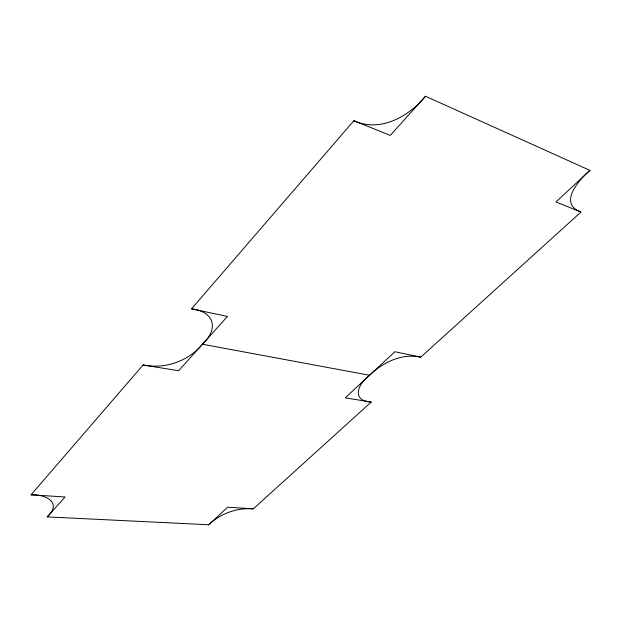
<?xml version="1.0" encoding="UTF-8"?>
<svg xmlns="http://www.w3.org/2000/svg" width="621" height="621" viewBox="0 0 621 621"><rect width="100%" height="100%" fill="white"/><g stroke="black" fill="none" stroke-linecap="round" stroke-linejoin="round"><path stroke-width="0.93" d="M47.18 516.897C62.814 502.49 45.356 494.122 31.05 494.828L143.094 364.969C164.86 369.379 188.233 361.337 202.462 344.236C218.941 328.975 214.501 311.532 191.524 308.847L353.846 120.73C380.13 132.762 408.758 116.694 425.501 96.239L589.95 170.371C579.269 179.461 557.674 203.564 580.984 212.033L420.735 357.184C401.849 352.969 382.924 362.447 369.542 375.27C358.162 383.669 350.617 400.716 371.195 402.066L253.337 508.832C237.067 507.567 220.517 513.482 208.734 524.761L47.18 516.897L65.104 496.971L31.05 494.828M425.501 96.239L390.298 135.378L353.846 120.73M208.734 524.761L227.62 507.21L253.337 508.832M589.95 170.371L555.958 201.972L580.984 212.033M143.094 364.969L178.615 370.753L227.472 316.431L191.524 308.847M371.195 402.066L345.253 397.844L394.863 351.727L420.735 357.184M202.462 344.236L369.542 375.27"/></g></svg>
